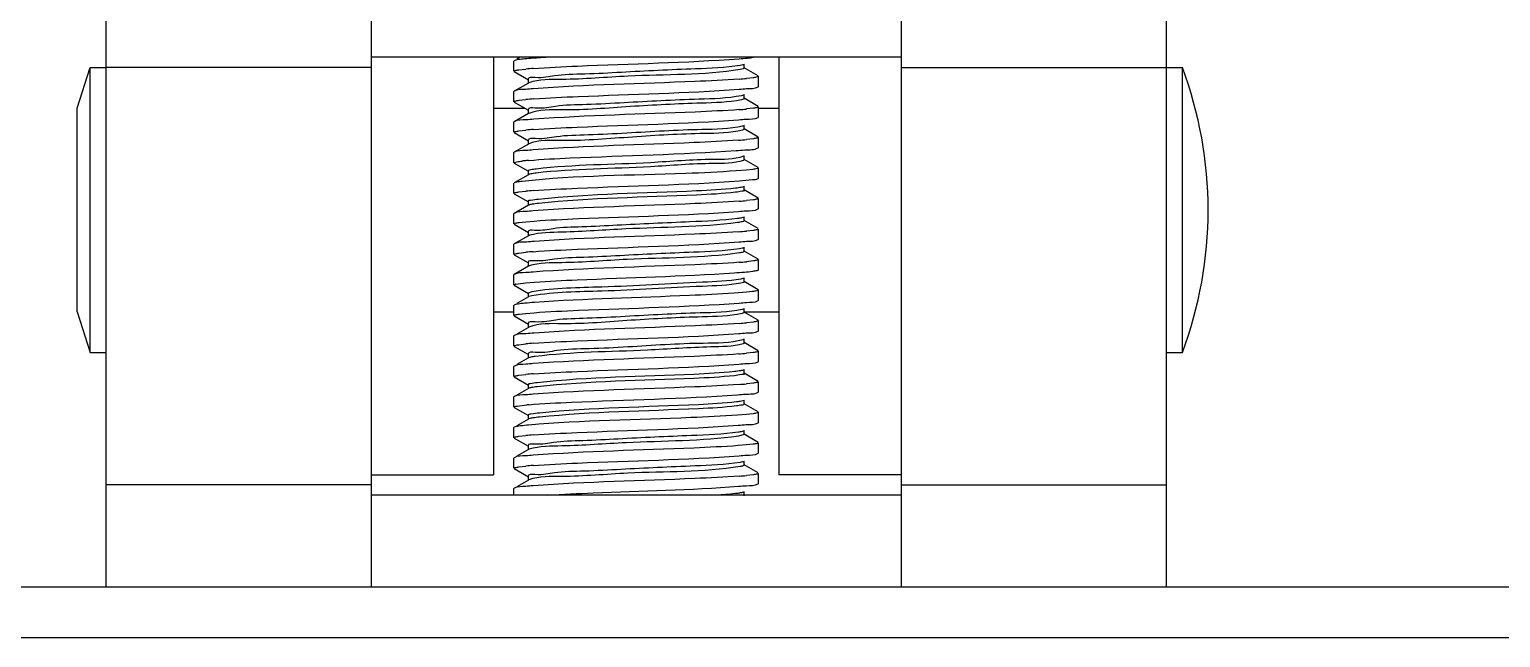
# Model space of a CAD drawing. Extents: x 1680110 to 2699828, y 269661 to 891349.
# Drawn here: x 2392190.5 to 2392519.2, y 722844.4 to 722980.4 of the extents above; entities that cross this region are included whole.
import ezdxf

# ---------------------------------------------------------------- set-up
doc = ezdxf.new("R2010")
doc.units = 0
doc.header["$LTSCALE"] = 1000
doc.header["$MEASUREMENT"] = 0
doc.layers.add('02___PRT_ALL_AXES', color=7, linetype='Continuous')

msp = doc.modelspace()

# ---------------------------------------------------------------- linework, layer by layer
at = {"color": 7, "linetype": 'Continuous'}
for p, q in [((2392207.7, 722855.78), (2392207.7, 722994.66)), ((2392266.9, 722994.66), (2392266.9, 722855.78)), ((2392385.28, 722994.66), (2392385.28, 722855.78)), ((2392444.48, 722994.66), (2392444.48, 722855.78)), ((2392385.28, 722974.17), (2392266.9, 722974.17)), ((2392294.22, 722974.17), (2392294.22, 722880.82)), ((2392300.14, 722974.17), (2392299.41, 722973.75)), ((2392357.96, 722974.17), (2392357.96, 722880.82)), ((2392266.9, 722971.89), (2392207.7, 722971.89)), ((2392298.83, 722973.41), (2392298.77, 722973.34)), ((2392298.77, 722971.06), (2392298.77, 722973.34)), ((2392298.83, 722970.99), (2392302, 722969.16)), ((2392299.86, 722971.37), (2392301.46, 722971.55)), ((2392353.34, 722970), (2392350.18, 722971.83)), ((2392350.25, 722971.74), (2392350.25, 722972.66)), ((2392385.28, 722971.89), (2392444.48, 722971.89)), ((2392302, 722968.41), (2392298.83, 722966.58)), ((2392301.92, 722969.24), (2392301.92, 722968.33)), ((2392302.09, 722968.46), (2392302, 722968.41)), ((2392352.31, 722969.61), (2392350.72, 722969.44)), ((2392353.34, 722967.57), (2392353.41, 722967.65)), ((2392353.41, 722967.65), (2392353.41, 722969.92)), ((2392298.83, 722966.58), (2392298.77, 722966.51)), ((2392298.77, 722964.23), (2392298.77, 722966.51)), ((2392298.83, 722964.16), (2392302, 722962.33)), ((2392299.91, 722964.55), (2392301.45, 722964.72)), ((2392350.18, 722965.74), (2392349.64, 722965.58)), ((2392353.34, 722963.17), (2392350.18, 722965)), ((2392350.25, 722964.91), (2392350.25, 722965.83)), ((2392302, 722961.58), (2392298.83, 722959.75)), ((2392301.92, 722962.41), (2392301.92, 722961.5)), ((2392302.09, 722961.63), (2392302, 722961.58)), ((2392352.31, 722962.78), (2392350.72, 722962.61)), ((2392353.34, 722960.74), (2392353.41, 722960.82)), ((2392353.41, 722960.82), (2392353.41, 722963.09)), ((2392298.83, 722959.75), (2392298.77, 722959.68)), ((2392298.77, 722957.4), (2392298.77, 722959.68)), ((2392299.87, 722957.71), (2392301.46, 722957.89)), ((2392350.18, 722958.91), (2392349.88, 722958.8)), ((2392353.34, 722956.34), (2392350.18, 722958.17)), ((2392350.25, 722958.08), (2392350.25, 722959)), ((2392298.83, 722957.33), (2392302, 722955.5)), ((2392302, 722954.75), (2392298.83, 722952.92)), ((2392301.92, 722955.58), (2392301.92, 722954.67)), ((2392302.07, 722954.79), (2392302, 722954.75)), ((2392352.27, 722955.95), (2392350.73, 722955.78)), ((2392353.41, 722953.99), (2392353.41, 722956.26)), ((2392298.83, 722952.92), (2392298.77, 722952.85)), ((2392298.77, 722950.57), (2392298.77, 722952.85)), ((2392350.18, 722952.08), (2392350.06, 722952.03)), ((2392353.34, 722949.51), (2392350.18, 722951.34)), ((2392350.25, 722951.26), (2392350.25, 722952.17)), ((2392353.34, 722953.91), (2392353.41, 722953.99)), ((2392298.83, 722950.5), (2392302, 722948.67)), ((2392302, 722947.92), (2392298.83, 722946.09)), ((2392301.97, 722948.82), (2392301.92, 722948.75)), ((2392301.92, 722948.75), (2392301.92, 722947.84)), ((2392350.75, 722948.95), (2392348.43, 722948.77)), ((2392352.15, 722949.1), (2392350.75, 722948.95)), ((2392353.41, 722947.16), (2392353.41, 722949.43)), ((2392298.77, 722943.74), (2392298.77, 722946.02)), ((2392298.83, 722946.09), (2392298.82, 722946.09)), ((2392299.87, 722944.05), (2392301.46, 722944.23)), ((2392353.34, 722942.68), (2392350.18, 722944.51)), ((2392350.25, 722944.43), (2392350.25, 722945.34)), ((2392353.34, 722947.08), (2392353.41, 722947.16)), ((2392298.83, 722943.67), (2392302, 722941.84)), ((2392302, 722941.09), (2392298.83, 722939.26)), ((2392301.92, 722941.92), (2392301.92, 722941.01)), ((2392302.08, 722941.13), (2392302, 722941.09)), ((2392352.32, 722942.3), (2392350.72, 722942.12)), ((2392353.41, 722940.33), (2392353.41, 722942.6)), ((2392298.83, 722939.26), (2392298.77, 722939.19)), ((2392298.77, 722936.91), (2392298.77, 722939.19)), ((2392353.34, 722935.85), (2392350.18, 722937.68)), ((2392350.25, 722937.6), (2392350.25, 722938.51)), ((2392353.34, 722940.25), (2392353.41, 722940.33)), ((2392298.83, 722936.84), (2392302, 722935.01)), ((2392299.92, 722937.23), (2392301.44, 722937.4)), ((2392301.44, 722937.4), (2392303.32, 722937.55)), ((2392301.92, 722935.09), (2392301.92, 722934.18)), ((2392352.28, 722935.46), (2392350.73, 722935.29)), ((2392353.41, 722933.5), (2392353.41, 722935.77)), ((2392298.83, 722932.43), (2392298.77, 722932.36)), ((2392298.77, 722930.08), (2392298.77, 722932.36)), ((2392302, 722934.26), (2392298.83, 722932.43)), ((2392302.19, 722934.34), (2392302, 722934.26)), ((2392350.25, 722930.77), (2392350.25, 722931.68)), ((2392353.34, 722933.42), (2392353.41, 722933.5)), ((2392298.83, 722930.01), (2392302, 722928.18)), ((2392299.86, 722930.39), (2392301.46, 722930.57)), ((2392301.92, 722928.26), (2392301.92, 722927.35)), ((2392353.34, 722929.02), (2392350.18, 722930.85)), ((2392352.32, 722928.64), (2392350.72, 722928.46)), ((2392353.41, 722926.67), (2392353.41, 722928.94)), ((2392298.83, 722925.6), (2392298.77, 722925.53)), ((2392298.77, 722923.25), (2392298.77, 722925.53)), ((2392302, 722927.43), (2392298.83, 722925.6)), ((2392302.12, 722927.49), (2392302, 722927.43)), ((2392350.25, 722923.94), (2392350.25, 722924.85)), ((2392353.34, 722926.59), (2392353.41, 722926.67)), ((2392298.83, 722923.18), (2392302, 722921.35)), ((2392299.22, 722923.45), (2392299.71, 722923.54)), ((2392299.71, 722923.54), (2392301.38, 722923.73)), ((2392301.38, 722923.73), (2392303.38, 722923.89)), ((2392302.75, 722921.72), (2392301.92, 722921.43)), ((2392301.92, 722921.43), (2392301.92, 722920.52)), ((2392350.76, 722921.63), (2392347.96, 722921.41)), ((2392353.34, 722922.19), (2392350.18, 722924.02)), ((2392352.05, 722921.77), (2392350.76, 722921.63)), ((2392353.41, 722919.84), (2392353.41, 722922.11)), ((2392298.83, 722918.77), (2392298.77, 722918.7)), ((2392298.77, 722916.42), (2392298.77, 722918.7)), ((2392302, 722920.6), (2392299.41, 722919.11)), ((2392302.08, 722920.64), (2392302, 722920.6)), ((2392302.75, 722920.81), (2392302.11, 722920.65)), ((2392350.18, 722917.93), (2392349.75, 722917.79)), ((2392350.25, 722917.11), (2392350.25, 722918.02)), ((2392353.34, 722919.76), (2392353.41, 722919.84)), ((2392298.83, 722916.35), (2392302, 722914.52)), ((2392299.92, 722916.74), (2392301.45, 722916.91)), ((2392301.45, 722916.91), (2392303.28, 722917.06)), ((2392353.34, 722915.36), (2392350.18, 722917.19)), ((2392352.31, 722914.97), (2392350.72, 722914.8)), ((2392353.41, 722913.01), (2392353.41, 722915.28)), ((2392298.83, 722911.94), (2392298.77, 722911.87)), ((2392298.77, 722909.59), (2392298.77, 722911.87)), ((2392302, 722913.77), (2392299.41, 722912.28)), ((2392301.92, 722914.6), (2392301.92, 722913.69)), ((2392302.08, 722913.81), (2392302, 722913.77)), ((2392353.34, 722912.93), (2392353.41, 722913.01)), ((2392298.83, 722909.52), (2392302, 722907.69)), ((2392299.87, 722909.9), (2392301.46, 722910.08)), ((2392350.18, 722911.1), (2392349.97, 722911.02)), ((2392353.34, 722908.53), (2392350.18, 722910.36)), ((2392350.25, 722910.28), (2392350.25, 722911.19)), ((2392352.28, 722908.14), (2392350.73, 722907.97)), ((2392353.41, 722906.18), (2392353.41, 722908.45)), ((2392298.83, 722905.11), (2392298.77, 722905.04)), ((2392298.77, 722902.76), (2392298.77, 722905.04)), ((2392302, 722906.94), (2392299.41, 722905.45)), ((2392301.92, 722907.77), (2392301.92, 722906.86)), ((2392302.06, 722906.97), (2392302, 722906.94)), ((2392353.34, 722906.1), (2392353.41, 722906.18)), ((2392298.83, 722902.69), (2392302, 722900.86)), ((2392299.86, 722903.07), (2392301.46, 722903.25)), ((2392353.34, 722901.7), (2392350.18, 722903.53)), ((2392350.25, 722903.45), (2392350.25, 722904.36)), ((2392353.41, 722899.35), (2392353.41, 722901.62)), ((2392298.83, 722898.28), (2392298.77, 722898.21)), ((2392298.77, 722895.93), (2392298.77, 722898.21)), ((2392302, 722900.11), (2392299.41, 722898.62)), ((2392301.92, 722900.94), (2392301.92, 722900.03)), ((2392352.32, 722901.32), (2392350.73, 722901.14)), ((2392353.34, 722899.27), (2392353.41, 722899.35)), ((2392298.83, 722895.86), (2392300.68, 722894.79)), ((2392299.5, 722896.18), (2392301.64, 722896.43)), ((2392353.34, 722894.87), (2392350.18, 722896.7)), ((2392350.25, 722896.62), (2392350.25, 722897.53)), ((2392302, 722893.28), (2392299.41, 722891.79)), ((2392300.68, 722894.79), (2392302, 722894.03)), ((2392301.92, 722894.11), (2392301.92, 722893.2)), ((2392302.14, 722893.35), (2392302, 722893.28)), ((2392350.74, 722894.31), (2392348.75, 722894.15)), ((2392352.22, 722894.47), (2392350.74, 722894.31)), ((2392353.34, 722892.44), (2392353.41, 722892.52)), ((2392353.41, 722892.52), (2392353.41, 722894.79)), ((2392298.83, 722891.45), (2392298.77, 722891.38)), ((2392298.77, 722889.1), (2392298.77, 722891.38)), ((2392298.83, 722889.03), (2392302, 722887.2)), ((2392299.86, 722889.41), (2392301.46, 722889.59)), ((2392350.25, 722889.79), (2392348.93, 722889.42)), ((2392353.34, 722888.04), (2392350.18, 722889.87)), ((2392350.25, 722889.79), (2392350.25, 722890.7)), ((2392302, 722886.45), (2392299.41, 722884.96)), ((2392301.92, 722887.28), (2392301.92, 722886.37)), ((2392302.15, 722886.52), (2392302, 722886.45)), ((2392350.73, 722887.48), (2392348.9, 722887.33)), ((2392352.26, 722887.65), (2392350.73, 722887.48)), ((2392353.34, 722885.61), (2392353.41, 722885.69)), ((2392353.41, 722885.69), (2392353.41, 722887.96)), ((2392298.83, 722884.62), (2392298.77, 722884.55)), ((2392298.77, 722882.27), (2392298.77, 722884.55)), ((2392298.83, 722882.2), (2392302, 722880.37)), ((2392299.87, 722882.58), (2392301.46, 722882.76)), ((2392353.34, 722881.21), (2392350.18, 722883.04)), ((2392350.25, 722882.96), (2392350.25, 722883.87)), ((2392266.9, 722878.55), (2392207.7, 722878.55)), ((2392266.9, 722880.82), (2392294.22, 722880.82)), ((2392302, 722879.62), (2392299.41, 722878.13)), ((2392301.92, 722880.45), (2392301.92, 722879.54)), ((2392302.1, 722879.67), (2392302, 722879.62)), ((2392352.32, 722880.83), (2392350.72, 722880.65)), ((2392353.34, 722878.78), (2392353.41, 722878.86)), ((2392353.41, 722878.86), (2392353.41, 722881.13)), ((2392385.28, 722880.82), (2392357.96, 722880.82)), ((2392385.28, 722878.55), (2392444.48, 722878.55)), ((2392385.28, 722876.27), (2392266.9, 722876.27)), ((2392298.83, 722877.79), (2392298.77, 722877.72)), ((2392298.77, 722876.27), (2392298.77, 722877.72)), ((2392350.25, 722876.13), (2392350.25, 722877.04)), ((2392007.36, 722855.78), (2394739.34, 722855.78)), ((2392007.36, 722844.4), (2394739.34, 722844.4))]:
    msp.add_line(p, q, dxfattribs=at)
msp.add_lwpolyline([(2392298.77, 722950.57), (2392298.78, 722950.61), (2392298.82, 722950.64)], dxfattribs=at)
for centre, radius, start, end in [((2392317.86, 722770.15), 204.34, 93.238, 94.1613), ((2392309.67, 722881.17), 90.75, 94.1727, 95.1894), ((2392302.52, 722967.35), 1.19, 109.3601, 111.1487), ((2392342.5, 723060.01), 90.95, 274.1682, 275.188), ((2392309.92, 722871.41), 93.69, 94.0881, 95.1847), ((2392342.49, 723053.31), 91.08, 274.1643, 275.1879), ((2392309.7, 722867.09), 91.17, 94.1613, 95.1879), ((2392342.29, 723048.83), 93.44, 274.0951, 275.1853), ((2392305.91, 722902.44), 48.82, 95.0988, 96.2257), ((2392308.25, 722876.86), 74.5, 94.8031, 95.1477), ((2392309.69, 722853.6), 91, 94.1674, 95.1877), ((2392342.56, 723031.92), 90.17, 274.192, 275.1887), ((2392342.26, 723028.64), 93.73, 274.0851, 275.1865), ((2392302.85, 722932.18), 2.26, 105.5859, 106.8193), ((2392309.65, 722840.32), 90.62, 94.1783, 95.1884), ((2392342.52, 723018.75), 90.67, 274.1768, 275.1882), ((2392302.6, 722926.13), 1.44, 108.1266, 109.7482), ((2392300.06, 722919.62), 3.92, 102.4444, 103.4623), ((2392302.47, 722919.66), 1.06, 110.1855, 112.0677), ((2392342.51, 723005.22), 90.79, 274.173, 275.1882), ((2392309.72, 722819.04), 91.41, 94.1542, 95.1877), ((2392342.33, 723000.54), 92.95, 274.1094, 275.1857), ((2392309.68, 722812.73), 90.89, 94.1697, 95.1886), ((2392342.47, 722992.01), 91.24, 274.1566, 275.1902), ((2392308.48, 722819.6), 77.13, 94.7246, 95.0909), ((2392308.34, 722816.71), 75.47, 94.7859, 95.0934), ((2392309.67, 722799.18), 90.78, 94.1732, 95.1883), ((2392302.72, 722884.78), 1.83, 106.7203, 108.1322), ((2392309.67, 722792.3), 90.83, 94.1718, 95.1882), ((2392302.54, 722878.5), 1.25, 109.0401, 110.7872), ((2392342.53, 722970.87), 90.6, 274.1785, 275.1887)]:
    msp.add_arc(centre, radius, start, end, dxfattribs=at)
for points, knots in [([(2392303.03, 722973.95), (2392302.42, 722973.91), (2392301.36, 722973.82), (2392300.3, 722973.71), (2392299.86, 722973.65)], [0, 0, 0, 0, 0.57753, 1, 1, 1, 1]), ([(2392303.06, 722971.68), (2392306.36, 722971.92), (2392321.71, 722972.67), (2392337.08, 722972.97), (2392349.11, 722973.86)], [0, 0, 0, 0, 0.214973, 1, 1, 1, 1]), ([(2392349.11, 722973.86), (2392349.72, 722973.9), (2392350.79, 722973.99), (2392351.85, 722974.1), (2392352.3, 722974.17)], [0, 0, 0, 0, 0.576966, 1, 1, 1, 1]), ([(2392298.77, 722971.06), (2392298.77, 722971.17), (2392299.3, 722971.26), (2392299.59, 722971.33), (2392299.86, 722971.37)], [0, 0, 0, 0, 0.274813, 1, 1, 1, 1]), ([(2392299.86, 722973.65), (2392299.63, 722973.61), (2392299.29, 722973.55), (2392298.94, 722973.48), (2392298.83, 722973.41)], [0, 0, 0, 0, 0.642327, 1, 1, 1, 1]), ([(2392349.34, 722972.36), (2392346.04, 722971.81), (2392337.15, 722971.53), (2392325.47, 722970.96), (2392315.22, 722970.37), (2392308.26, 722970.3), (2392305.04, 722969.4), (2392301.93, 722969.77), (2392301.92, 722969.24)], [0, 0, 0, 0, 0.211633, 0.559763, 0.732034, 0.873638, 0.966706, 1, 1, 1, 1]), ([(2392349.34, 722971.45), (2392341.1, 722970.08), (2392327.63, 722970.52), (2392312.07, 722969.01), (2392304.45, 722969.29), (2392302.12, 722968.47)], [0, 0, 0, 0, 0.529858, 0.843809, 1, 1, 1, 1]), ([(2392350.18, 722972.57), (2392350.09, 722972.52), (2392349.81, 722972.44), (2392349.52, 722972.39), (2392349.34, 722972.36)], [0, 0, 0, 0, 0.370753, 1, 1, 1, 1]), ([(2392350.25, 722971.74), (2392350.25, 722971.65), (2392349.82, 722971.54), (2392349.57, 722971.48), (2392349.34, 722971.45)], [0, 0, 0, 0, 0.281911, 1, 1, 1, 1]), ([(2392349.11, 722969.31), (2392345.81, 722969.06), (2392330.46, 722968.31), (2392315.09, 722968.02), (2392303.06, 722967.13)], [0, 0, 0, 0, 0.215086, 1, 1, 1, 1]), ([(2392349.1, 722967.03), (2392349.65, 722967.07), (2392351.05, 722967.25), (2392352.59, 722967.14), (2392353.34, 722967.57)], [0, 0, 0, 0, 0.388352, 1, 1, 1, 1]), ([(2392353.41, 722969.92), (2392353.41, 722969.82), (2392352.87, 722969.73), (2392352.59, 722969.65), (2392352.31, 722969.61)], [0, 0, 0, 0, 0.274665, 1, 1, 1, 1]), ([(2392298.77, 722964.23), (2392298.77, 722964.34), (2392299.33, 722964.43), (2392299.62, 722964.51), (2392299.91, 722964.55)], [0, 0, 0, 0, 0.273956, 1, 1, 1, 1]), ([(2392303.06, 722967.13), (2392302.51, 722967.09), (2392301.12, 722966.91), (2392299.59, 722967.02), (2392298.83, 722966.58)], [0, 0, 0, 0, 0.388317, 1, 1, 1, 1]), ([(2392349.64, 722965.58), (2392346.5, 722964.95), (2392337.69, 722964.79), (2392326.05, 722964.15), (2392315.62, 722963.56), (2392308.47, 722963.49), (2392305.15, 722962.56), (2392301.93, 722962.96), (2392301.92, 722962.41)], [0, 0, 0, 0, 0.200978, 0.550039, 0.72537, 0.870267, 0.965801, 1, 1, 1, 1]), ([(2392349.64, 722964.67), (2392346.69, 722964.07), (2392338.33, 722963.88), (2392324.94, 722963.27), (2392312.25, 722962.14), (2392304.42, 722962.53), (2392302.09, 722961.63)], [0, 0, 0, 0, 0.189871, 0.522864, 0.842871, 1, 1, 1, 1]), ([(2392303.24, 722964.86), (2392306.54, 722965.1), (2392321.83, 722965.85), (2392337.14, 722966.15), (2392349.1, 722967.03)], [0, 0, 0, 0, 0.216548, 1, 1, 1, 1]), ([(2392350.25, 722964.91), (2392350.25, 722964.85), (2392349.98, 722964.74), (2392349.8, 722964.7), (2392349.64, 722964.67)], [0, 0, 0, 0, 0.293062, 1, 1, 1, 1]), ([(2392349.1, 722962.47), (2392345.83, 722962.23), (2392330.54, 722961.49), (2392315.23, 722961.18), (2392303.24, 722960.31)], [0, 0, 0, 0, 0.21446, 1, 1, 1, 1]), ([(2392348.96, 722960.19), (2392349.53, 722960.23), (2392350.97, 722960.41), (2392352.56, 722960.29), (2392353.34, 722960.74)], [0, 0, 0, 0, 0.388746, 1, 1, 1, 1]), ([(2392353.41, 722963.09), (2392353.41, 722962.99), (2392352.87, 722962.9), (2392352.59, 722962.82), (2392352.31, 722962.78)], [0, 0, 0, 0, 0.274631, 1, 1, 1, 1]), ([(2392298.77, 722957.4), (2392298.77, 722957.51), (2392299.31, 722957.6), (2392299.59, 722957.67), (2392299.87, 722957.71)], [0, 0, 0, 0, 0.274611, 1, 1, 1, 1]), ([(2392303.24, 722960.31), (2392302.66, 722960.27), (2392301.22, 722960.08), (2392299.62, 722960.2), (2392298.83, 722959.75)], [0, 0, 0, 0, 0.388791, 1, 1, 1, 1]), ([(2392349.88, 722958.8), (2392346.94, 722958.05), (2392338.18, 722958.09), (2392326.64, 722957.33), (2392316.02, 722956.75), (2392308.67, 722956.69), (2392305.27, 722955.72), (2392301.92, 722956.14), (2392301.92, 722955.58)], [0, 0, 0, 0, 0.189885, 0.539851, 0.718375, 0.866724, 0.964851, 1, 1, 1, 1]), ([(2392349.88, 722957.89), (2392347.1, 722957.18), (2392338.78, 722957.17), (2392325.37, 722956.45), (2392312.48, 722955.26), (2392304.41, 722955.76), (2392302.07, 722954.79)], [0, 0, 0, 0, 0.179839, 0.514541, 0.840936, 1, 1, 1, 1]), ([(2392303.09, 722958.02), (2392306.36, 722958.26), (2392321.65, 722959.01), (2392336.97, 722959.32), (2392348.96, 722960.19)], [0, 0, 0, 0, 0.214578, 1, 1, 1, 1]), ([(2392350.25, 722958.08), (2392350.25, 722958.04), (2392350.1, 722957.95), (2392349.98, 722957.92), (2392349.88, 722957.89)], [0, 0, 0, 0, 0.311697, 1, 1, 1, 1]), ([(2392348.96, 722955.63), (2392345.65, 722955.39), (2392330.36, 722954.65), (2392315.05, 722954.35), (2392303.09, 722953.47)], [0, 0, 0, 0, 0.216385, 1, 1, 1, 1]), ([(2392353.41, 722956.26), (2392353.41, 722956.15), (2392352.85, 722956.06), (2392352.56, 722955.99), (2392352.27, 722955.95)], [0, 0, 0, 0, 0.274034, 1, 1, 1, 1]), ([(2392298.82, 722950.64), (2392299, 722950.75), (2392299.62, 722950.84), (2392300.21, 722950.93), (2392300.61, 722950.97)], [0, 0, 0, 0, 0.332223, 1, 1, 1, 1]), ([(2392303.09, 722953.47), (2392302.53, 722953.43), (2392301.14, 722953.25), (2392299.59, 722953.36), (2392298.83, 722952.92)], [0, 0, 0, 0, 0.388375, 1, 1, 1, 1]), ([(2392302.02, 722951.11), (2392305.13, 722951.37), (2392320.6, 722952.14), (2392336.09, 722952.47), (2392348.43, 722953.32)], [0, 0, 0, 0, 0.201424, 1, 1, 1, 1]), ([(2392350.06, 722952.03), (2392347.91, 722951.26), (2392340.77, 722951.49), (2392325.5, 722950.1), (2392312.22, 722950.18), (2392303.75, 722949.18)], [0, 0, 0, 0, 0.147897, 0.44884, 1, 1, 1, 1]), ([(2392350.06, 722951.12), (2392347.91, 722950.35), (2392340.77, 722950.58), (2392325.5, 722949.19), (2392312.22, 722949.27), (2392303.75, 722948.27)], [0, 0, 0, 0, 0.147897, 0.44884, 1, 1, 1, 1]), ([(2392348.43, 722953.32), (2392349.07, 722953.36), (2392350.68, 722953.57), (2392352.47, 722953.41), (2392353.34, 722953.91)], [0, 0, 0, 0, 0.3901, 1, 1, 1, 1]), ([(2392350.25, 722951.26), (2392350.25, 722951.23), (2392350.19, 722951.16), (2392350.11, 722951.14), (2392350.06, 722951.12)], [0, 0, 0, 0, 0.344459, 1, 1, 1, 1]), ([(2392348.43, 722948.77), (2392344.68, 722948.51), (2392328.74, 722947.71), (2392312.74, 722947.76), (2392300.61, 722946.42)], [0, 0, 0, 0, 0.235466, 1, 1, 1, 1]), ([(2392303.75, 722949.18), (2392303.35, 722949.13), (2392302.76, 722949.03), (2392302.14, 722948.94), (2392301.97, 722948.82)], [0, 0, 0, 0, 0.669758, 1, 1, 1, 1]), ([(2392303.75, 722948.27), (2392303.36, 722948.22), (2392302.78, 722948.13), (2392302.17, 722948.03), (2392302, 722947.92)], [0, 0, 0, 0, 0.657474, 1, 1, 1, 1]), ([(2392353.41, 722949.43), (2392353.41, 722949.31), (2392352.78, 722949.23), (2392352.46, 722949.14), (2392352.15, 722949.1)], [0, 0, 0, 0, 0.272185, 1, 1, 1, 1]), ([(2392300.61, 722946.42), (2392300.22, 722946.38), (2392299.63, 722946.29), (2392299.01, 722946.2), (2392298.83, 722946.09)], [0, 0, 0, 0, 0.662737, 1, 1, 1, 1]), ([(2392303.07, 722944.36), (2392306.37, 722944.6), (2392321.74, 722945.35), (2392337.12, 722945.65), (2392349.15, 722946.54)], [0, 0, 0, 0, 0.215242, 1, 1, 1, 1]), ([(2392348.31, 722944.9), (2392345.41, 722944.57), (2392330.71, 722943.76), (2392315.97, 722943.64), (2392304.24, 722942.4)], [0, 0, 0, 0, 0.198061, 1, 1, 1, 1]), ([(2392350.18, 722945.25), (2392349.99, 722945.14), (2392349.35, 722945.04), (2392348.73, 722944.94), (2392348.31, 722944.9)], [0, 0, 0, 0, 0.340422, 1, 1, 1, 1]), ([(2392350.25, 722944.43), (2392350.26, 722944.25), (2392349.27, 722944.18), (2392348.8, 722944.04), (2392348.31, 722943.99)], [0, 0, 0, 0, 0.268098, 1, 1, 1, 1]), ([(2392349.15, 722946.54), (2392350.12, 722946.61), (2392351.48, 722946.8), (2392352.96, 722946.86), (2392353.34, 722947.08)], [0, 0, 0, 0, 0.686441, 1, 1, 1, 1]), ([(2392298.77, 722943.74), (2392298.77, 722943.85), (2392299.31, 722943.94), (2392299.59, 722944.01), (2392299.87, 722944.05)], [0, 0, 0, 0, 0.274624, 1, 1, 1, 1]), ([(2392304.24, 722942.4), (2392303.66, 722942.34), (2392303.11, 722942.17), (2392301.92, 722942.13), (2392301.93, 722941.92)], [0, 0, 0, 0, 0.733829, 1, 1, 1, 1]), ([(2392304.24, 722941.49), (2392303.77, 722941.44), (2392303.05, 722941.35), (2392302.32, 722941.23), (2392302.08, 722941.13)], [0, 0, 0, 0, 0.639986, 1, 1, 1, 1]), ([(2392349.15, 722941.99), (2392345.86, 722941.74), (2392330.5, 722940.99), (2392315.12, 722940.7), (2392303.07, 722939.81)], [0, 0, 0, 0, 0.214579, 1, 1, 1, 1]), ([(2392348.31, 722943.99), (2392345.41, 722943.65), (2392330.71, 722942.85), (2392315.97, 722942.73), (2392304.24, 722941.49)], [0, 0, 0, 0, 0.198061, 1, 1, 1, 1]), ([(2392353.41, 722942.6), (2392353.41, 722942.5), (2392352.88, 722942.41), (2392352.6, 722942.34), (2392352.32, 722942.3)], [0, 0, 0, 0, 0.274878, 1, 1, 1, 1]), ([(2392303.07, 722939.81), (2392302.52, 722939.77), (2392301.13, 722939.59), (2392299.59, 722939.7), (2392298.83, 722939.26)], [0, 0, 0, 0, 0.388324, 1, 1, 1, 1]), ([(2392348.76, 722938.12), (2392345.22, 722937.66), (2392336.25, 722937.29), (2392324.54, 722936.78), (2392314.59, 722936.19), (2392307.94, 722936.11), (2392304.88, 722935.26), (2392301.93, 722935.59), (2392301.93, 722935.09)], [0, 0, 0, 0, 0.22761, 0.574221, 0.741914, 0.878629, 0.968043, 1, 1, 1, 1]), ([(2392303.32, 722937.55), (2392306.61, 722937.79), (2392321.82, 722938.52), (2392337.04, 722938.83), (2392348.94, 722939.7)], [0, 0, 0, 0, 0.216665, 1, 1, 1, 1]), ([(2392350.18, 722938.42), (2392350.03, 722938.34), (2392349.54, 722938.24), (2392349.07, 722938.16), (2392348.76, 722938.12)], [0, 0, 0, 0, 0.350026, 1, 1, 1, 1]), ([(2392348.94, 722939.7), (2392349.51, 722939.74), (2392350.96, 722939.92), (2392352.56, 722939.8), (2392353.34, 722940.25)], [0, 0, 0, 0, 0.388811, 1, 1, 1, 1]), ([(2392298.77, 722936.91), (2392298.77, 722937.02), (2392299.33, 722937.11), (2392299.63, 722937.19), (2392299.92, 722937.23)], [0, 0, 0, 0, 0.273818, 1, 1, 1, 1]), ([(2392348.76, 722937.21), (2392340.48, 722936.14), (2392327.32, 722936.21), (2392311.91, 722934.99), (2392304.6, 722935.02), (2392302.24, 722934.36)], [0, 0, 0, 0, 0.53695, 0.84195, 1, 1, 1, 1]), ([(2392348.94, 722935.14), (2392345.66, 722934.91), (2392330.46, 722934.17), (2392315.23, 722933.85), (2392303.32, 722933)], [0, 0, 0, 0, 0.215624, 1, 1, 1, 1]), ([(2392350.25, 722937.6), (2392350.26, 722937.45), (2392349.51, 722937.36), (2392349.13, 722937.26), (2392348.76, 722937.21)], [0, 0, 0, 0, 0.271855, 1, 1, 1, 1]), ([(2392353.41, 722935.77), (2392353.41, 722935.67), (2392352.85, 722935.57), (2392352.56, 722935.5), (2392352.28, 722935.46)], [0, 0, 0, 0, 0.274073, 1, 1, 1, 1]), ([(2392303.32, 722933), (2392302.74, 722932.95), (2392301.26, 722932.77), (2392299.63, 722932.89), (2392298.83, 722932.43)], [0, 0, 0, 0, 0.389038, 1, 1, 1, 1]), ([(2392349.15, 722931.35), (2392345.75, 722930.83), (2392336.83, 722930.51), (2392325.13, 722929.97), (2392314.99, 722929.38), (2392308.15, 722929.31), (2392304.98, 722928.43), (2392301.93, 722928.78), (2392301.93, 722928.26)], [0, 0, 0, 0, 0.217609, 0.565188, 0.735745, 0.875515, 0.967209, 1, 1, 1, 1]), ([(2392303.05, 722930.7), (2392306.35, 722930.94), (2392321.71, 722931.69), (2392337.09, 722931.99), (2392349.12, 722932.88)], [0, 0, 0, 0, 0.214923, 1, 1, 1, 1]), ([(2392349.12, 722932.88), (2392349.67, 722932.92), (2392351.06, 722933.1), (2392352.59, 722932.99), (2392353.34, 722933.42)], [0, 0, 0, 0, 0.388274, 1, 1, 1, 1]), ([(2392350.18, 722931.59), (2392350.07, 722931.53), (2392349.72, 722931.44), (2392349.37, 722931.38), (2392349.15, 722931.35)], [0, 0, 0, 0, 0.36216, 1, 1, 1, 1]), ([(2392298.77, 722930.08), (2392298.77, 722930.19), (2392299.3, 722930.28), (2392299.59, 722930.35), (2392299.86, 722930.39)], [0, 0, 0, 0, 0.274761, 1, 1, 1, 1]), ([(2392349.15, 722930.43), (2392340.87, 722929.19), (2392327.5, 722929.48), (2392311.98, 722928.08), (2392304.48, 722928.26), (2392302.15, 722927.5)], [0, 0, 0, 0, 0.533152, 0.843726, 1, 1, 1, 1]), ([(2392349.12, 722928.33), (2392345.83, 722928.08), (2392330.47, 722927.33), (2392315.09, 722927.04), (2392303.05, 722926.15)], [0, 0, 0, 0, 0.214963, 1, 1, 1, 1]), ([(2392350.25, 722930.77), (2392350.25, 722930.66), (2392349.72, 722930.55), (2392349.42, 722930.48), (2392349.15, 722930.43)], [0, 0, 0, 0, 0.277453, 1, 1, 1, 1]), ([(2392353.41, 722928.94), (2392353.41, 722928.84), (2392352.87, 722928.75), (2392352.59, 722928.67), (2392352.32, 722928.64)], [0, 0, 0, 0, 0.274737, 1, 1, 1, 1]), ([(2392303.05, 722926.15), (2392302.5, 722926.11), (2392301.12, 722925.93), (2392299.59, 722926.04), (2392298.83, 722925.6)], [0, 0, 0, 0, 0.38827, 1, 1, 1, 1]), ([(2392349.48, 722924.57), (2392346.66, 722924.07), (2392336.24, 722923.74), (2392320.73, 722922.65), (2392307.9, 722922.61), (2392302.75, 722921.72)], [0, 0, 0, 0, 0.183589, 0.665014, 1, 1, 1, 1]), ([(2392303.38, 722923.89), (2392306.55, 722924.12), (2392321.41, 722924.84), (2392336.28, 722925.19), (2392347.96, 722925.97)], [0, 0, 0, 0, 0.213591, 1, 1, 1, 1]), ([(2392347.96, 722925.97), (2392348.74, 722926.02), (2392350.11, 722926.12), (2392351.47, 722926.25), (2392352.05, 722926.32)], [0, 0, 0, 0, 0.577535, 1, 1, 1, 1]), ([(2392350.18, 722924.76), (2392350.1, 722924.72), (2392349.86, 722924.65), (2392349.63, 722924.6), (2392349.48, 722924.57)], [0, 0, 0, 0, 0.377929, 1, 1, 1, 1]), ([(2392352.05, 722926.32), (2392352.33, 722926.36), (2392352.76, 722926.43), (2392353.21, 722926.52), (2392353.34, 722926.59)], [0, 0, 0, 0, 0.651378, 1, 1, 1, 1]), ([(2392298.77, 722923.25), (2392298.77, 722923.3), (2392298.93, 722923.38), (2392299.05, 722923.41), (2392299.15, 722923.43)], [0, 0, 0, 0, 0.305836, 1, 1, 1, 1]), ([(2392349.48, 722923.66), (2392346.66, 722923.15), (2392336.24, 722922.83), (2392320.73, 722921.74), (2392307.9, 722921.7), (2392302.75, 722920.81)], [0, 0, 0, 0, 0.183589, 0.665014, 1, 1, 1, 1]), ([(2392347.96, 722921.41), (2392344.64, 722921.19), (2392329.78, 722920.48), (2392314.9, 722920.16), (2392303.38, 722919.34)], [0, 0, 0, 0, 0.223698, 1, 1, 1, 1]), ([(2392350.25, 722923.94), (2392350.25, 722923.86), (2392349.89, 722923.74), (2392349.67, 722923.69), (2392349.48, 722923.66)], [0, 0, 0, 0, 0.285964, 1, 1, 1, 1]), ([(2392353.41, 722922.11), (2392353.41, 722921.99), (2392352.73, 722921.91), (2392352.39, 722921.81), (2392352.05, 722921.77)], [0, 0, 0, 0, 0.270943, 1, 1, 1, 1]), ([(2392299.71, 722918.98), (2392299.52, 722918.96), (2392299.23, 722918.9), (2392298.93, 722918.83), (2392298.83, 722918.77)], [0, 0, 0, 0, 0.635427, 1, 1, 1, 1]), ([(2392303.38, 722919.34), (2392302.66, 722919.29), (2392301.43, 722919.19), (2392300.21, 722919.06), (2392299.71, 722918.98)], [0, 0, 0, 0, 0.589565, 1, 1, 1, 1]), ([(2392303.28, 722917.06), (2392306.59, 722917.3), (2392321.87, 722918.04), (2392337.17, 722918.34), (2392349.12, 722919.22)], [0, 0, 0, 0, 0.217022, 1, 1, 1, 1]), ([(2392349.12, 722919.22), (2392349.67, 722919.26), (2392351.06, 722919.44), (2392352.59, 722919.33), (2392353.34, 722919.76)], [0, 0, 0, 0, 0.3883, 1, 1, 1, 1]), ([(2392298.77, 722916.42), (2392298.77, 722916.53), (2392299.33, 722916.62), (2392299.63, 722916.7), (2392299.92, 722916.74)], [0, 0, 0, 0, 0.273819, 1, 1, 1, 1]), ([(2392349.75, 722917.79), (2392346.69, 722917.11), (2392337.9, 722917.03), (2392326.3, 722916.35), (2392315.79, 722915.75), (2392308.56, 722915.69), (2392305.2, 722914.75), (2392301.93, 722915.15), (2392301.92, 722914.6)], [0, 0, 0, 0, 0.196362, 0.545808, 0.722466, 0.868796, 0.965406, 1, 1, 1, 1]), ([(2392349.75, 722916.88), (2392346.86, 722916.24), (2392338.53, 722916.11), (2392325.12, 722915.47), (2392312.34, 722914.31), (2392304.41, 722914.75), (2392302.08, 722913.81)], [0, 0, 0, 0, 0.185738, 0.519498, 0.842156, 1, 1, 1, 1]), ([(2392349.12, 722914.67), (2392345.85, 722914.42), (2392330.57, 722913.68), (2392315.27, 722913.37), (2392303.28, 722912.5)], [0, 0, 0, 0, 0.214119, 1, 1, 1, 1]), ([(2392350.25, 722917.11), (2392350.25, 722917.05), (2392350.03, 722916.95), (2392349.88, 722916.91), (2392349.75, 722916.88)], [0, 0, 0, 0, 0.299709, 1, 1, 1, 1]), ([(2392353.41, 722915.28), (2392353.41, 722915.18), (2392352.87, 722915.09), (2392352.59, 722915.01), (2392352.31, 722914.97)], [0, 0, 0, 0, 0.274706, 1, 1, 1, 1]), ([(2392303.28, 722912.5), (2392302.7, 722912.46), (2392301.24, 722912.27), (2392299.63, 722912.4), (2392298.83, 722911.94)], [0, 0, 0, 0, 0.388916, 1, 1, 1, 1]), ([(2392303.1, 722910.21), (2392306.38, 722910.45), (2392321.68, 722911.2), (2392337, 722911.51), (2392348.99, 722912.38)], [0, 0, 0, 0, 0.214832, 1, 1, 1, 1]), ([(2392348.99, 722912.38), (2392349.56, 722912.42), (2392350.99, 722912.6), (2392352.57, 722912.49), (2392353.34, 722912.93)], [0, 0, 0, 0, 0.388664, 1, 1, 1, 1]), ([(2392298.77, 722909.59), (2392298.77, 722909.7), (2392299.31, 722909.79), (2392299.6, 722909.86), (2392299.87, 722909.9)], [0, 0, 0, 0, 0.274549, 1, 1, 1, 1]), ([(2392349.97, 722911.02), (2392347.11, 722910.18), (2392338.37, 722910.35), (2392326.88, 722909.52), (2392316.2, 722908.94), (2392308.76, 722908.89), (2392305.32, 722907.91), (2392301.92, 722908.34), (2392301.92, 722907.77)], [0, 0, 0, 0, 0.185079, 0.535416, 0.715326, 0.865179, 0.964437, 1, 1, 1, 1]), ([(2392349.97, 722910.11), (2392347.64, 722909.43), (2392340.38, 722909.48), (2392324.99, 722908.24), (2392311.81, 722908.31), (2392303.49, 722907.25)], [0, 0, 0, 0, 0.155968, 0.460055, 1, 1, 1, 1]), ([(2392350.25, 722910.28), (2392350.25, 722910.24), (2392350.14, 722910.16), (2392350.04, 722910.13), (2392349.97, 722910.11)], [0, 0, 0, 0, 0.323224, 1, 1, 1, 1]), ([(2392353.41, 722908.45), (2392353.41, 722908.35), (2392352.85, 722908.26), (2392352.56, 722908.18), (2392352.28, 722908.14)], [0, 0, 0, 0, 0.274133, 1, 1, 1, 1]), ([(2392303.1, 722905.66), (2392302.54, 722905.62), (2392301.14, 722905.44), (2392299.6, 722905.55), (2392298.83, 722905.11)], [0, 0, 0, 0, 0.38842, 1, 1, 1, 1]), ([(2392303.49, 722907.25), (2392303.19, 722907.22), (2392302.71, 722907.14), (2392302.23, 722907.05), (2392302.06, 722906.97)], [0, 0, 0, 0, 0.629403, 1, 1, 1, 1]), ([(2392303.07, 722903.38), (2392306.36, 722903.62), (2392321.7, 722904.37), (2392337.06, 722904.67), (2392349.08, 722905.56)], [0, 0, 0, 0, 0.214926, 1, 1, 1, 1]), ([(2392348.99, 722907.83), (2392345.69, 722907.59), (2392330.39, 722906.84), (2392315.07, 722906.54), (2392303.1, 722905.66)], [0, 0, 0, 0, 0.216056, 1, 1, 1, 1]), ([(2392349.08, 722905.56), (2392349.64, 722905.6), (2392351.04, 722905.78), (2392352.59, 722905.67), (2392353.34, 722906.1)], [0, 0, 0, 0, 0.388417, 1, 1, 1, 1]), ([(2392298.77, 722902.76), (2392298.77, 722902.87), (2392299.31, 722902.96), (2392299.59, 722903.03), (2392299.86, 722903.07)], [0, 0, 0, 0, 0.274716, 1, 1, 1, 1]), ([(2392348.03, 722903.89), (2392345.03, 722903.56), (2392330.33, 722902.75), (2392315.58, 722902.69), (2392303.95, 722901.39)], [0, 0, 0, 0, 0.204834, 1, 1, 1, 1]), ([(2392348.03, 722902.97), (2392345.03, 722902.65), (2392330.33, 722901.84), (2392315.58, 722901.78), (2392303.95, 722900.48)], [0, 0, 0, 0, 0.204834, 1, 1, 1, 1]), ([(2392350.18, 722904.27), (2392349.97, 722904.15), (2392349.22, 722904.05), (2392348.51, 722903.94), (2392348.03, 722903.89)], [0, 0, 0, 0, 0.33573, 1, 1, 1, 1]), ([(2392350.25, 722903.45), (2392350.26, 722903.24), (2392349.12, 722903.2), (2392348.58, 722903.03), (2392348.03, 722902.97)], [0, 0, 0, 0, 0.266551, 1, 1, 1, 1]), ([(2392353.41, 722901.62), (2392353.41, 722901.52), (2392352.88, 722901.43), (2392352.59, 722901.35), (2392352.32, 722901.32)], [0, 0, 0, 0, 0.274768, 1, 1, 1, 1]), ([(2392303.07, 722898.83), (2392302.52, 722898.79), (2392301.13, 722898.61), (2392299.59, 722898.72), (2392298.83, 722898.28)], [0, 0, 0, 0, 0.388325, 1, 1, 1, 1]), ([(2392303.95, 722901.39), (2392303.44, 722901.33), (2392302.96, 722901.19), (2392301.92, 722901.13), (2392301.92, 722900.94)], [0, 0, 0, 0, 0.732395, 1, 1, 1, 1]), ([(2392303.95, 722900.48), (2392303.51, 722900.43), (2392302.87, 722900.33), (2392302.19, 722900.23), (2392302, 722900.11)], [0, 0, 0, 0, 0.660996, 1, 1, 1, 1]), ([(2392302.13, 722896.48), (2392305.29, 722896.74), (2392320.83, 722897.51), (2392336.4, 722897.82), (2392348.75, 722898.7)], [0, 0, 0, 0, 0.203955, 1, 1, 1, 1]), ([(2392349.08, 722901), (2392345.79, 722900.76), (2392330.45, 722900.01), (2392315.09, 722899.71), (2392303.07, 722898.83)], [0, 0, 0, 0, 0.215297, 1, 1, 1, 1]), ([(2392348.75, 722898.7), (2392349.35, 722898.75), (2392350.86, 722898.94), (2392352.53, 722898.8), (2392353.34, 722899.27)], [0, 0, 0, 0, 0.389325, 1, 1, 1, 1]), ([(2392298.77, 722895.93), (2392298.77, 722896.01), (2392299.11, 722896.1), (2392299.31, 722896.15), (2392299.5, 722896.18)], [0, 0, 0, 0, 0.283756, 1, 1, 1, 1]), ([(2392348.5, 722897.11), (2392345.69, 722896.77), (2392330.99, 722895.97), (2392316.27, 722895.8), (2392304.46, 722894.61)], [0, 0, 0, 0, 0.193132, 1, 1, 1, 1]), ([(2392348.5, 722896.2), (2392345.69, 722895.86), (2392330.99, 722895.06), (2392316.27, 722894.89), (2392304.46, 722893.7)], [0, 0, 0, 0, 0.193132, 1, 1, 1, 1]), ([(2392350.18, 722897.44), (2392350.01, 722897.34), (2392349.43, 722897.24), (2392348.88, 722897.15), (2392348.5, 722897.11)], [0, 0, 0, 0, 0.344211, 1, 1, 1, 1]), ([(2392350.25, 722896.62), (2392350.26, 722896.45), (2392349.37, 722896.37), (2392348.94, 722896.25), (2392348.5, 722896.2)], [0, 0, 0, 0, 0.269494, 1, 1, 1, 1]), ([(2392301.64, 722891.88), (2392301, 722891.82), (2392300.08, 722891.69), (2392299.1, 722891.61), (2392298.83, 722891.45)], [0, 0, 0, 0, 0.676519, 1, 1, 1, 1]), ([(2392304.46, 722894.61), (2392303.83, 722894.55), (2392303.23, 722894.36), (2392301.92, 722894.34), (2392301.92, 722894.11)], [0, 0, 0, 0, 0.733811, 1, 1, 1, 1]), ([(2392348.75, 722894.15), (2392345.28, 722893.9), (2392329.71, 722893.15), (2392314.11, 722892.93), (2392302.04, 722891.92)], [0, 0, 0, 0, 0.223177, 1, 1, 1, 1]), ([(2392304.46, 722893.7), (2392303.97, 722893.65), (2392303.2, 722893.56), (2392302.42, 722893.44), (2392302.14, 722893.35)], [0, 0, 0, 0, 0.629067, 1, 1, 1, 1]), ([(2392303.06, 722889.72), (2392306.33, 722889.96), (2392321.61, 722890.71), (2392336.91, 722891.02), (2392348.9, 722891.88)], [0, 0, 0, 0, 0.214107, 1, 1, 1, 1]), ([(2392348.9, 722891.88), (2392349.48, 722891.93), (2392350.94, 722892.11), (2392352.55, 722891.99), (2392353.34, 722892.44)], [0, 0, 0, 0, 0.388915, 1, 1, 1, 1]), ([(2392353.41, 722894.79), (2392353.41, 722894.68), (2392352.82, 722894.59), (2392352.52, 722894.51), (2392352.22, 722894.47)], [0, 0, 0, 0, 0.273224, 1, 1, 1, 1]), ([(2392298.77, 722889.1), (2392298.77, 722889.21), (2392299.31, 722889.3), (2392299.59, 722889.37), (2392299.86, 722889.41)], [0, 0, 0, 0, 0.274716, 1, 1, 1, 1]), ([(2392348.93, 722890.33), (2392345.45, 722889.86), (2392336.49, 722889.5), (2392324.79, 722888.98), (2392314.76, 722888.39), (2392308.03, 722888.31), (2392304.93, 722887.45), (2392301.93, 722887.79), (2392301.93, 722887.28)], [0, 0, 0, 0, 0.223448, 0.570469, 0.739354, 0.877337, 0.967698, 1, 1, 1, 1]), ([(2392348.93, 722889.42), (2392340.64, 722888.28), (2392327.38, 722888.44), (2392311.93, 722887.15), (2392304.54, 722887.24), (2392302.2, 722886.53)], [0, 0, 0, 0, 0.535695, 0.843002, 1, 1, 1, 1]), ([(2392350.18, 722890.61), (2392350.05, 722890.54), (2392349.62, 722890.44), (2392349.2, 722890.37), (2392348.93, 722890.33)], [0, 0, 0, 0, 0.354774, 1, 1, 1, 1]), ([(2392303.06, 722885.17), (2392302.51, 722885.13), (2392301.12, 722884.95), (2392299.59, 722885.06), (2392298.83, 722884.62)], [0, 0, 0, 0, 0.388306, 1, 1, 1, 1]), ([(2392348.9, 722887.33), (2392345.59, 722887.09), (2392330.31, 722886.35), (2392315.01, 722886.05), (2392303.06, 722885.17)], [0, 0, 0, 0, 0.217042, 1, 1, 1, 1]), ([(2392303.06, 722882.89), (2392306.36, 722883.13), (2392321.72, 722883.88), (2392337.1, 722884.18), (2392349.13, 722885.07)], [0, 0, 0, 0, 0.215063, 1, 1, 1, 1]), ([(2392349.13, 722885.07), (2392349.68, 722885.11), (2392351.06, 722885.29), (2392352.59, 722885.18), (2392353.34, 722885.61)], [0, 0, 0, 0, 0.388272, 1, 1, 1, 1]), ([(2392353.41, 722887.96), (2392353.41, 722887.85), (2392352.85, 722887.76), (2392352.55, 722887.69), (2392352.26, 722887.65)], [0, 0, 0, 0, 0.273846, 1, 1, 1, 1]), ([(2392298.77, 722882.27), (2392298.77, 722882.38), (2392299.31, 722882.47), (2392299.59, 722882.54), (2392299.87, 722882.58)], [0, 0, 0, 0, 0.274703, 1, 1, 1, 1]), ([(2392349.29, 722883.56), (2392345.96, 722883.02), (2392337.06, 722882.73), (2392325.38, 722882.17), (2392315.15, 722881.57), (2392308.23, 722881.51), (2392305.03, 722880.61), (2392301.93, 722880.98), (2392301.92, 722880.45)], [0, 0, 0, 0, 0.213276, 0.561257, 0.733056, 0.874156, 0.966845, 1, 1, 1, 1]), ([(2392349.29, 722882.65), (2392341.04, 722881.32), (2392327.59, 722881.71), (2392312.04, 722880.23), (2392304.46, 722880.49), (2392302.13, 722879.68)], [0, 0, 0, 0, 0.530821, 0.84384, 1, 1, 1, 1]), ([(2392350.18, 722883.78), (2392350.08, 722883.73), (2392349.78, 722883.65), (2392349.48, 722883.59), (2392349.29, 722883.56)], [0, 0, 0, 0, 0.368275, 1, 1, 1, 1]), ([(2392350.25, 722882.96), (2392350.25, 722882.86), (2392349.8, 722882.75), (2392349.53, 722882.69), (2392349.29, 722882.65)], [0, 0, 0, 0, 0.280582, 1, 1, 1, 1]), ([(2392349.13, 722880.52), (2392345.83, 722880.27), (2392330.48, 722879.52), (2392315.1, 722879.23), (2392303.06, 722878.34)], [0, 0, 0, 0, 0.214886, 1, 1, 1, 1]), ([(2392348.98, 722878.23), (2392349.55, 722878.27), (2392350.98, 722878.45), (2392352.57, 722878.34), (2392353.34, 722878.78)], [0, 0, 0, 0, 0.388729, 1, 1, 1, 1]), ([(2392353.41, 722881.13), (2392353.41, 722881.03), (2392352.88, 722880.94), (2392352.59, 722880.86), (2392352.32, 722880.83)], [0, 0, 0, 0, 0.274788, 1, 1, 1, 1]), ([(2392303.06, 722878.34), (2392302.51, 722878.3), (2392301.13, 722878.12), (2392299.59, 722878.23), (2392298.83, 722877.79)], [0, 0, 0, 0, 0.388313, 1, 1, 1, 1]), ([(2392306.32, 722876.27), (2392309.71, 722876.47), (2392323.93, 722877.12), (2392338.17, 722877.44), (2392348.98, 722878.23)], [0, 0, 0, 0, 0.23876, 1, 1, 1, 1]), ([(2392349.6, 722876.78), (2392349.33, 722876.73), (2392347.64, 722876.49), (2392345.93, 722876.37), (2392344.5, 722876.27)], [0, 0, 0, 0, 0.161935, 1, 1, 1, 1]), ([(2392350.18, 722876.95), (2392350.11, 722876.91), (2392349.92, 722876.85), (2392349.72, 722876.81), (2392349.6, 722876.78)], [0, 0, 0, 0, 0.386043, 1, 1, 1, 1])]:
    msp.add_open_spline(points, degree=3, knots=knots, dxfattribs=at)
at = {"layer": '02___PRT_ALL_AXES', "color": 7, "linetype": 'Continuous'}
for p, q in [((2392201.19, 722962.78), (2392204.06, 722971.89)), ((2392204.06, 722908.14), (2392204.06, 722971.89)), ((2392204.06, 722971.89), (2392207.7, 722971.89)), ((2392298.77, 722971.06), (2392298.77, 722973.34)), ((2392444.48, 722971.89), (2392448.12, 722971.89)), ((2392448.12, 722908.14), (2392448.12, 722971.89)), ((2392353.41, 722967.65), (2392353.41, 722969.92)), ((2392298.77, 722964.23), (2392298.77, 722966.51)), ((2392201.19, 722917.25), (2392201.19, 722962.78)), ((2392294.22, 722962.78), (2392301.21, 722962.78)), ((2392353.41, 722960.82), (2392353.41, 722963.09)), ((2392353.41, 722962.78), (2392357.96, 722962.78)), ((2392298.77, 722957.4), (2392298.77, 722959.68)), ((2392353.41, 722953.99), (2392353.41, 722956.26)), ((2392298.77, 722950.57), (2392298.77, 722952.85)), ((2392353.41, 722947.16), (2392353.41, 722949.43)), ((2392298.77, 722943.74), (2392298.77, 722946.02)), ((2392353.41, 722940.33), (2392353.41, 722942.6)), ((2392298.77, 722936.91), (2392298.77, 722939.19)), ((2392353.41, 722933.5), (2392353.41, 722935.77)), ((2392298.77, 722930.08), (2392298.77, 722932.36)), ((2392353.41, 722926.67), (2392353.41, 722928.94)), ((2392298.77, 722923.25), (2392298.77, 722925.53)), ((2392353.41, 722919.84), (2392353.41, 722922.11)), ((2392298.77, 722916.42), (2392298.77, 722918.7)), ((2392201.19, 722917.25), (2392204.06, 722908.14)), ((2392294.22, 722917.25), (2392298.77, 722917.25)), ((2392350.18, 722917.25), (2392357.96, 722917.25)), ((2392353.41, 722913.01), (2392353.41, 722915.28)), ((2392298.77, 722909.59), (2392298.77, 722911.87)), ((2392204.06, 722908.14), (2392207.7, 722908.14)), ((2392353.41, 722906.18), (2392353.41, 722908.45)), ((2392444.48, 722908.14), (2392448.12, 722908.14)), ((2392298.77, 722902.76), (2392298.77, 722905.04)), ((2392353.41, 722899.35), (2392353.41, 722901.62)), ((2392298.77, 722895.93), (2392298.77, 722898.21)), ((2392353.41, 722892.52), (2392353.41, 722894.79)), ((2392298.77, 722889.1), (2392298.77, 722891.38)), ((2392353.41, 722885.69), (2392353.41, 722887.96)), ((2392298.77, 722882.27), (2392298.77, 722884.55)), ((2392353.41, 722878.86), (2392353.41, 722881.13)), ((2392298.77, 722876.27), (2392298.77, 722877.72))]:
    msp.add_line(p, q, dxfattribs=at)
msp.add_arc((2392362.81, 722940.02), 91.07, 339.5127, 20.4873, dxfattribs=at)

doc.saveas('drawing.dxf')
